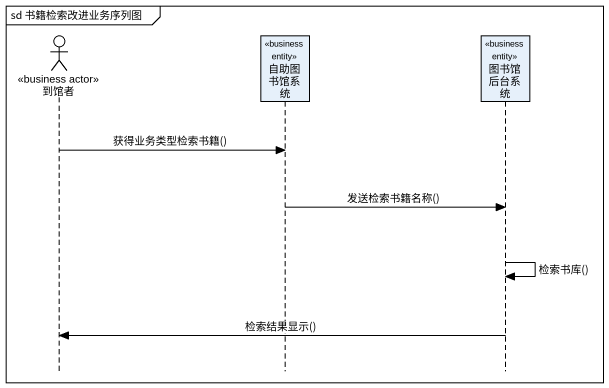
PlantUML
@startuml
mainframe sd 书籍检索改进业务序列图
hide footbox
actor 到馆者 <<business actor>>
participant 自助图书馆系统 <<business entity>>
participant 图书馆后台系统 <<business entity>>

到馆者 -> 自助图书馆系统 : 获得业务类型检索书籍()
自助图书馆系统 -> 图书馆后台系统 : 发送检索书籍名称()
图书馆后台系统 -> 图书馆后台系统 : 检索书库()
图书馆后台系统 -> 到馆者 : 检索结果显示()
@enduml
